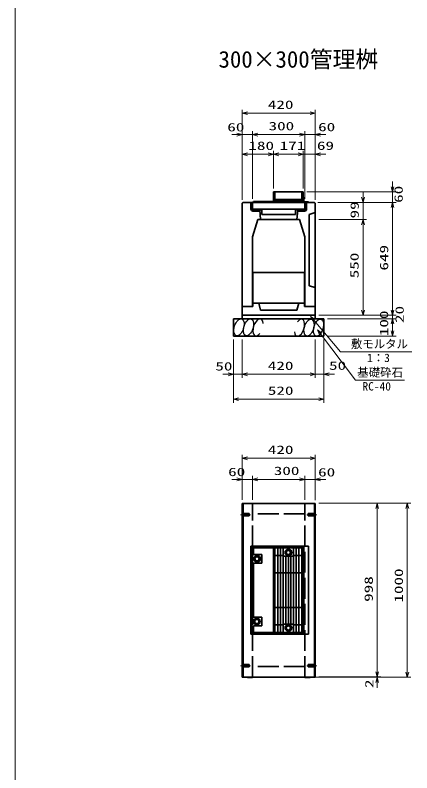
# Model space of a CAD drawing. Units: millimetres on the paper. Extents: x 15 to 1219, y 8 to 859.
# Drawn here: x 15.1 to 129, y 423.1 to 640.8 of the extents above; entities that cross this region are included whole.
import ezdxf
from ezdxf.enums import TextEntityAlignment as Align

# ---------------------------------------------------------------- set-up
doc = ezdxf.new("R2010")
doc.units = ezdxf.units.MM
doc.linetypes.add('DASHED', pattern=[7.5, 6, -1.5])
doc.linetypes.add('USER2', pattern=[18.5, 12, -1.5, 3.5, -1.5])
for name, color, linetype, lineweight in [('D-BMK（構造物基準線）', 2, 'USER2', 18), ('D-STR-DIM（寸法）', 7, 'Continuous', 13), ('D-STR-HTXT(均しCON-旗)', 7, 'Continuous', 13), ('D-STR-HTXT(基礎砕石-旗)', 7, 'Continuous', 13), ('D-STR-STRF(グリ)', 7, 'Continuous', 25), ('D-STR（構造物）', 1, 'Continuous', 35)]:
    doc.layers.add(name, color=color, linetype=linetype, lineweight=lineweight)
doc.layers.add('D-STR-TXT(文字)', color=7, linetype='Continuous')
doc.styles.add('ＭＳ ゴシック', font='')
doc.styles.get('ＭＳ ゴシック').set_extended_font_data('MS Gothic')

# ---------------------------------------------------------------- blocks, each defined once
blk = doc.blocks.new('_Open30')
at = {"color": 7, "linetype": 'Continuous', "lineweight": 13}
for p, q in [((-1, 0.2679), (0, 0)), ((0, 0), (-1, -0.2679)), ((0, 0), (-1, 0))]:
    blk.add_line(p, q, dxfattribs=at)

msp = doc.modelspace()

# ---------------------------------------------------------------- linework, layer by layer
at = {"layer": 'D-BMK（構造物基準線）'}
for p, q in [((79.791, 497.294), (82.641, 497.294)), ((101.715, 497.294), (98.866, 497.294)), ((79.791, 453.894), (82.641, 453.894)), ((101.715, 453.894), (98.866, 453.894))]:
    msp.add_line(p, q, dxfattribs=at)
at = {"layer": 'D-STR-DIM（寸法）', "color": 2}
msp.add_line((15.075, 858.587), (15.075, 15.004), dxfattribs=at)
at = {"layer": 'D-STR-DIM（寸法）'}
for p, q in [((80.253, 605.963), (80.253, 613.654)), ((81.753, 612.654), (99.753, 612.654)), ((101.253, 605.963), (101.253, 613.654)), ((80.253, 595.499), (80.253, 607.507)), ((83.253, 595.744), (83.253, 607.507)), ((83.253, 588.079), (83.253, 607.507)), ((98.253, 588.054), (98.253, 607.507)), ((98.253, 595.744), (98.253, 607.507)), ((101.253, 595.499), (101.253, 607.507)), ((78.753, 606.507), (77.253, 606.507)), ((80.253, 606.507), (83.253, 606.507)), ((84.753, 606.507), (86.253, 606.507)), ((84.753, 606.507), (96.753, 606.507)), ((96.753, 606.507), (95.253, 606.507)), ((98.253, 606.507), (101.253, 606.507)), ((102.753, 606.507), (104.253, 606.507)), ((80.253, 587.808), (80.253, 601.854)), ((89.253, 591.054), (89.253, 601.854)), ((89.253, 591.054), (89.253, 601.854)), ((97.803, 591.054), (97.803, 601.854)), ((97.803, 591.054), (97.803, 601.854)), ((101.253, 587.809), (101.253, 601.854)), ((81.753, 600.854), (87.753, 600.854)), ((90.753, 600.854), (96.303, 600.854)), ((96.303, 600.854), (94.803, 600.854)), ((97.803, 600.854), (101.253, 600.854)), ((102.753, 600.854), (104.253, 600.854)), ((123.456, 591.554), (123.456, 593.054)), ((98.803, 590.054), (124.456, 590.054)), ((114.958, 588.554), (114.958, 590.054)), ((123.456, 587.054), (123.456, 590.054)), ((102.003, 587.054), (115.958, 587.054)), ((103.003, 587.054), (124.456, 587.054)), ((103.003, 587.054), (124.456, 587.054)), ((114.958, 582.104), (114.958, 587.054)), ((123.456, 556.104), (123.456, 585.554)), ((123.456, 585.554), (123.456, 584.054)), ((102.253, 582.104), (115.958, 582.104)), ((102.253, 582.104), (115.958, 582.104)), ((114.958, 556.104), (114.958, 580.604)), ((114.958, 580.604), (114.958, 579.104)), ((123.456, 556.104), (123.456, 557.604)), ((102.253, 554.604), (124.456, 554.604)), ((102.253, 554.604), (115.958, 554.604)), ((102.253, 554.604), (124.456, 554.604)), ((104.753, 553.604), (124.456, 553.604)), ((104.753, 553.604), (124.456, 553.604)), ((123.456, 553.604), (123.456, 554.604)), ((123.456, 550.104), (123.456, 552.104)), ((123.456, 552.104), (123.456, 550.604)), ((77.753, 547.604), (77.753, 536.637)), ((77.753, 546.604), (77.753, 529.479)), ((80.253, 547.604), (80.253, 536.637)), ((80.253, 547.604), (80.253, 536.637)), ((101.253, 547.604), (101.253, 536.637)), ((101.253, 546.604), (101.253, 536.637)), ((103.753, 547.604), (103.753, 536.637)), ((103.753, 546.604), (103.753, 529.479)), ((104.753, 548.604), (124.456, 548.604)), ((76.253, 537.637), (74.753, 537.637)), ((77.753, 537.637), (80.253, 537.637)), ((81.753, 537.637), (99.753, 537.637)), ((81.753, 537.637), (83.253, 537.637)), ((99.753, 537.637), (98.253, 537.637)), ((101.253, 537.637), (103.753, 537.637)), ((105.253, 537.637), (106.753, 537.637)), ((79.253, 530.479), (102.253, 530.479)), ((80.253, 508.44), (80.253, 514.49)), ((101.253, 508.47), (101.253, 514.49)), ((81.753, 513.49), (99.753, 513.49)), ((78.753, 507.44), (77.253, 507.44)), ((80.253, 501.544), (80.253, 508.44)), ((80.253, 507.44), (83.253, 507.44)), ((83.253, 501.544), (83.253, 508.44)), ((83.253, 501.595), (83.253, 508.44)), ((84.753, 507.44), (96.753, 507.44)), ((84.753, 507.44), (86.253, 507.44)), ((96.753, 507.44), (95.253, 507.44)), ((98.253, 501.544), (98.253, 508.44)), ((98.253, 501.544), (98.253, 508.44)), ((98.253, 507.44), (101.253, 507.44)), ((101.253, 501.513), (101.253, 508.44)), ((102.753, 507.44), (104.253, 507.44)), ((102.253, 500.574), (120.042, 500.574)), ((119.042, 452.174), (119.042, 499.074)), ((120.042, 500.574), (128.682, 500.574)), ((127.682, 452.074), (127.682, 499.074)), ((119.042, 452.174), (119.042, 453.674)), ((101.003, 450.574), (120.042, 450.574)), ((102.253, 450.674), (120.042, 450.674)), ((102.253, 450.674), (120.042, 450.674)), ((117.605, 450.574), (128.682, 450.574)), ((119.042, 450.674), (119.042, 450.574)), ((119.042, 449.074), (119.042, 447.574))]:
    msp.add_line(p, q, dxfattribs=at)
at = {"layer": 'D-STR-HTXT(均しCON-旗)'}
msp.add_lwpolyline([(128.98, 544.089), (108.538, 544.089), (100.89, 553.129)], dxfattribs=at)
at = {"layer": 'D-STR-HTXT(基礎砕石-旗)'}
msp.add_lwpolyline([(126.875, 535.907), (112.771, 535.907), (102.767, 549.233)], dxfattribs=at)
at = {"layer": 'D-STR-STRF(グリ)'}
for centre, major_axis in [((79.348, 551.127), (0.79, 2.421)), ((82.069, 551.127), (0.79, 2.421)), ((99.458, 551.046), (-0.771, -2.427)), ((102.179, 551.068), (-0.771, -2.427))]:
    msp.add_ellipse(centre, major_axis=major_axis, ratio=0.5139, dxfattribs=at)
for centre, major_axis in [((84.81, 551.127), (0.79, 2.421)), ((96.717, 551.025), (-0.771, -2.427))]:
    msp.add_ellipse(centre, major_axis=major_axis, ratio=0.5139, start_param=5.3575563, end_param=10.3750652, dxfattribs=at)
at = {"layer": 'D-STR（構造物）'}
for p, q in [((97.803, 590.054), (89.253, 590.054)), ((89.253, 590.054), (89.253, 587.079)), ((89.553, 590.054), (89.553, 587.079)), ((97.403, 590.029), (89.653, 590.029)), ((89.653, 590.029), (89.653, 587.829)), ((97.403, 587.829), (97.403, 590.029)), ((97.503, 590.054), (97.503, 587.079)), ((97.803, 587.079), (97.803, 590.054)), ((97.853, 588.579), (97.803, 588.579)), ((97.953, 587.429), (97.953, 588.479)), ((80.503, 587.054), (80.253, 586.809)), ((80.253, 586.808), (80.253, 553.604)), ((80.503, 587.054), (101.003, 587.054)), ((82.753, 587.054), (82.753, 585.104)), ((83.053, 585.154), (83.053, 587.054)), ((83.253, 587.079), (99.303, 587.079)), ((83.253, 585.079), (83.253, 587.079)), ((89.253, 587.304), (83.478, 587.304)), ((83.478, 587.304), (83.478, 587.079)), ((89.553, 587.379), (97.503, 587.379)), ((89.653, 587.829), (97.403, 587.829)), ((89.803, 587.379), (89.803, 587.829)), ((97.253, 587.379), (97.253, 587.829)), ((99.203, 587.229), (98.153, 587.229)), ((98.253, 587.079), (98.253, 585.079)), ((98.453, 585.154), (98.453, 587.054)), ((98.753, 587.054), (98.753, 585.104)), ((99.303, 587.079), (99.303, 587.129)), ((101.003, 587.054), (101.253, 586.809)), ((101.253, 586.809), (101.253, 553.604)), ((98.253, 585.079), (83.253, 585.079)), ((83.303, 584.554), (85.253, 584.554)), ((85.678, 584.854), (83.353, 584.854)), ((85.253, 584.554), (85.253, 584.854)), ((85.303, 584.854), (85.553, 582.104)), ((85.678, 584.854), (85.678, 585.079)), ((85.928, 583.579), (85.928, 585.079)), ((95.578, 583.579), (85.928, 583.579)), ((95.578, 585.079), (95.578, 583.579)), ((95.828, 584.854), (95.828, 585.079)), ((98.157, 584.854), (95.828, 584.854)), ((96.203, 584.854), (95.953, 582.104)), ((96.253, 584.854), (96.253, 584.554)), ((96.253, 584.554), (98.203, 584.554)), ((98.028, 585.079), (98.028, 584.854)), ((99.503, 583.604), (101.253, 584.104)), ((99.503, 583.604), (99.503, 563.104)), ((83.253, 577.104), (84.753, 582.104)), ((96.753, 582.104), (84.753, 582.104)), ((98.253, 577.104), (96.753, 582.104)), ((83.253, 577.104), (83.253, 557.104)), ((98.253, 577.104), (98.253, 557.104)), ((83.303, 566.854), (83.303, 557.104)), ((83.303, 566.854), (98.203, 566.854)), ((98.203, 566.854), (98.203, 557.104)), ((99.503, 563.104), (101.253, 562.604)), ((83.303, 558.104), (98.203, 558.104)), ((85.503, 556.104), (85.003, 558.104)), ((80.253, 557.104), (83.303, 557.104)), ((80.253, 557.104), (83.253, 557.104)), ((98.203, 557.104), (101.253, 557.104)), ((101.253, 557.104), (98.253, 557.104)), ((77.753, 553.604), (103.753, 553.604)), ((77.753, 553.604), (77.753, 548.604)), ((80.253, 554.604), (101.253, 554.604)), ((103.753, 553.604), (103.753, 548.604)), ((77.753, 548.604), (103.753, 548.604)), ((80.253, 450.644), (80.253, 500.544)), ((101.253, 500.544), (80.253, 500.544)), ((80.503, 450.644), (80.503, 500.544)), ((101.003, 450.644), (101.003, 500.544)), ((101.253, 450.644), (101.253, 500.544)), ((80.253, 497.644), (82.253, 497.644)), ((80.253, 496.944), (82.253, 496.944)), ((82.253, 496.944), (82.253, 497.644)), ((101.253, 497.644), (99.253, 497.644)), ((99.253, 496.944), (99.253, 497.644)), ((101.253, 496.944), (99.253, 496.944)), ((82.753, 488.269), (82.753, 462.919)), ((98.753, 488.269), (82.753, 488.269)), ((83.053, 487.969), (83.053, 463.219)), ((89.253, 487.969), (83.053, 487.969)), ((83.533, 485.844), (83.533, 487.769)), ((89.253, 487.769), (83.533, 487.769)), ((89.253, 488.269), (89.253, 462.919)), ((99.303, 488.269), (89.253, 488.269)), ((89.553, 488.269), (89.553, 462.919)), ((97.503, 487.969), (89.553, 487.969)), ((89.653, 487.769), (89.653, 463.419)), ((97.403, 487.769), (89.653, 487.769)), ((90.528, 487.769), (90.528, 463.419)), ((91.278, 463.419), (91.278, 487.769)), ((92.028, 487.769), (92.028, 463.419)), ((95.028, 487.769), (95.028, 463.419)), ((95.778, 463.419), (95.778, 487.769)), ((96.528, 487.769), (96.528, 463.419)), ((97.403, 463.419), (97.403, 487.769)), ((97.503, 463.219), (97.503, 488.269)), ((97.803, 488.269), (97.803, 462.919)), ((97.953, 462.919), (97.953, 488.269)), ((99.303, 462.919), (99.303, 488.269)), ((85.883, 485.844), (83.533, 485.844)), ((85.883, 483.344), (85.883, 485.844)), ((89.653, 485.594), (92.028, 485.594)), ((92.836, 486.444), (93.182, 487.044)), ((93.182, 485.844), (92.836, 486.444)), ((93.182, 487.044), (93.875, 487.044)), ((93.875, 485.844), (93.182, 485.844)), ((93.875, 487.044), (94.221, 486.444)), ((94.221, 486.444), (93.875, 485.844)), ((95.028, 485.594), (97.403, 485.594)), ((84.177, 485.194), (83.831, 484.594)), ((83.831, 484.594), (84.177, 483.994)), ((84.87, 485.194), (84.177, 485.194)), ((84.177, 483.994), (84.87, 483.994)), ((85.216, 484.594), (84.87, 485.194)), ((84.87, 483.994), (85.216, 484.594)), ((92.028, 485.344), (95.028, 485.344)), ((92.778, 485.344), (92.778, 465.844)), ((93.528, 465.844), (93.528, 485.344)), ((94.278, 485.344), (94.278, 465.844)), ((83.478, 467.844), (83.478, 483.344)), ((83.478, 483.344), (85.883, 483.344)), ((97.403, 480.594), (89.653, 480.594)), ((97.403, 470.594), (89.653, 470.594)), ((85.883, 467.844), (83.478, 467.844)), ((84.122, 467.194), (83.776, 466.594)), ((83.776, 466.594), (84.122, 465.994)), ((84.815, 467.194), (84.122, 467.194)), ((84.122, 465.994), (84.815, 465.994)), ((85.161, 466.594), (84.815, 467.194)), ((84.815, 465.994), (85.161, 466.594)), ((85.883, 465.344), (85.883, 467.844)), ((83.533, 463.419), (83.533, 465.344)), ((83.533, 465.344), (85.883, 465.344)), ((92.028, 465.594), (89.653, 465.594)), ((95.028, 465.844), (92.028, 465.844)), ((93.182, 465.344), (92.836, 464.744)), ((92.836, 464.744), (93.182, 464.144)), ((93.875, 465.344), (93.182, 465.344)), ((93.182, 464.144), (93.875, 464.144)), ((94.221, 464.744), (93.875, 465.344)), ((93.875, 464.144), (94.221, 464.744)), ((97.403, 465.594), (95.028, 465.594)), ((82.753, 462.919), (98.753, 462.919)), ((83.053, 463.219), (89.253, 463.219)), ((83.533, 463.419), (89.253, 463.419)), ((89.253, 462.919), (99.303, 462.919)), ((97.503, 463.219), (89.553, 463.219)), ((89.653, 463.419), (97.403, 463.419)), ((80.253, 454.244), (82.253, 454.244)), ((80.253, 453.544), (82.253, 453.544)), ((82.253, 454.244), (82.253, 453.544)), ((101.253, 454.244), (99.253, 454.244)), ((99.253, 454.244), (99.253, 453.544)), ((101.253, 453.544), (99.253, 453.544)), ((101.253, 450.644), (80.253, 450.644)), ((81.753, 450.544), (81.653, 450.644)), ((83.253, 450.544), (81.753, 450.544)), ((83.253, 450.544), (83.353, 450.644)), ((98.253, 450.544), (98.153, 450.644)), ((98.253, 450.544), (99.753, 450.544)), ((99.753, 450.544), (99.853, 450.644))]:
    msp.add_line(p, q, dxfattribs=at)
at = {"layer": 'D-STR（構造物）', "linetype": 'DASHED'}
for p, q in [((83.253, 450.644), (83.253, 500.544)), ((98.253, 450.644), (98.253, 500.544)), ((98.253, 497.544), (83.353, 497.544)), ((98.253, 453.644), (83.353, 453.644))]:
    msp.add_line(p, q, dxfattribs=at)
at = {"layer": 'D-STR（構造物）'}
msp.add_lwpolyline([(85.503, 556.104), (96.003, 556.104), (96.503, 558.104)], dxfattribs=at)
for centre, radius in [((93.528, 486.444), 0.95), ((93.528, 486.444), 0.6), ((84.523, 484.594), 0.95), ((84.523, 484.594), 0.6), ((84.468, 466.594), 0.95), ((84.468, 466.594), 0.6), ((93.528, 464.744), 0.95), ((93.528, 464.744), 0.6)]:
    msp.add_circle(centre, radius, dxfattribs=at)
for centre, radius, start, end in [((97.853, 588.479), 0.1, 0, 90), ((98.153, 587.429), 0.2, 180, 270), ((99.203, 587.129), 0.1, 0, 90), ((83.303, 585.104), 0.55, 180, 270), ((83.353, 585.154), 0.3, 180, 270), ((98.153, 585.154), 0.3, 270.63559, 359.99998), ((98.203, 585.104), 0.55, 269.99995, 359.99995)]:
    msp.add_arc(centre, radius, start, end, dxfattribs=at)

# ---------------------------------------------------------------- block references
at = {"layer": 'D-STR-DIM（寸法）', "xscale": 1.5, "yscale": 1.5}
for p, rotation in [((80.253, 612.654), 180), ((83.253, 606.507), 180), ((83.253, 606.507), 180), ((101.253, 606.507), 180), ((80.253, 600.854), 180), ((89.253, 600.854), 180), ((101.253, 600.854), 180), ((123.456, 590.054), 270), ((114.958, 587.054), 270), ((123.456, 587.054), 90), ((123.456, 587.054), 90), ((114.958, 582.104), 90), ((114.958, 582.104), 90), ((114.958, 554.604), 270), ((123.456, 554.604), 270), ((123.456, 554.604), 270), ((123.456, 553.604), 90), ((123.456, 553.604), 90), ((123.456, 548.604), 270), ((80.253, 537.637), 180), ((80.253, 537.637), 180), ((103.753, 537.637), 180), ((77.753, 530.479), 180), ((80.253, 513.49), 180), ((83.253, 507.44), 180), ((83.253, 507.44), 180), ((101.253, 507.44), 180), ((119.042, 500.574), 90), ((127.682, 500.574), 90), ((119.042, 450.674), 270), ((119.042, 450.674), 270), ((127.682, 450.574), 270), ((119.042, 450.574), 90)]:
    msp.add_blockref('_Open30', p, dxfattribs=dict(at, rotation=rotation))
for p in [(101.253, 612.654), (80.253, 606.507), (98.253, 606.507), (98.253, 606.507), (89.253, 600.854), (97.803, 600.854), (97.803, 600.854), (77.753, 537.637), (101.253, 537.637), (101.253, 537.637), (103.753, 530.479), (101.253, 513.49), (80.253, 507.44), (98.253, 507.44), (98.253, 507.44)]:
    msp.add_blockref('_Open30', p, dxfattribs=at)
at = {"layer": 'D-STR-HTXT(均しCON-旗)', "xscale": 1.5, "yscale": 1.5, "rotation": 130.23516}
msp.add_blockref('_Open30', (99.921, 554.274), dxfattribs=at)
at = {"layer": 'D-STR-HTXT(基礎砕石-旗)', "xscale": 1.5, "yscale": 1.5, "rotation": 126.89552}
msp.add_blockref('_Open30', (101.867, 550.432), dxfattribs=at)

# ---------------------------------------------------------------- texts
at = {"layer": 'D-STR-DIM（寸法）', "style": 'ＭＳ ゴシック', "width": 1.5}
for s, p in [('420', (87.628, 613.191)), ('60', (75.989, 606.721)), ('300', (87.837, 607.044)), ('60', (102.073, 606.768)), ('180', (82.045, 601.391)), ('171', (91.028, 601.391)), ('69', (101.727, 601.411)), ('50', (72.556, 538.004)), ('420', (87.628, 538.174)), ('50', (105.205, 538.211)), ('520', (87.628, 531.017)), ('420', (87.628, 514.028)), ('60', (76.239, 507.659)), ('300', (89.337, 507.978)), ('60', (102.073, 507.564))]:
    msp.add_text(s, height=2.405, dxfattribs=at).set_placement(p, align=Align.BOTTOM_LEFT)
for s, p in [('60', (127.086, 586.911)), ('99', (114.467, 582.425)), ('649', (122.919, 567.449)), ('550', (114.421, 565.229)), ('100', (122.919, 548.604)), ('20', (127.37, 552.385)), ('1000', (127.145, 472.032)), ('998', (118.505, 472.249)), ('2', (118.68, 447.486))]:
    msp.add_text(s, height=2.405, rotation=90, dxfattribs=at).set_placement(p, align=Align.BOTTOM_LEFT)
at = {"layer": 'D-STR-HTXT(均しCON-旗)', "style": 'ＭＳ ゴシック'}
for s, p in [('敷モルタル', (111.48, 544.411)), ('1：3', (116.126, 540.439))]:
    msp.add_text(s, height=2.405, dxfattribs=at).set_placement(p, align=Align.BOTTOM_LEFT)
at = {"layer": 'D-STR-HTXT(基礎砕石-旗)', "style": 'ＭＳ ゴシック'}
for s, p in [('基礎砕石', (113.307, 536.241)), ('RC-40', (114.795, 532.256))]:
    msp.add_text(s, height=2.405, dxfattribs=at).set_placement(p, align=Align.BOTTOM_LEFT)
at = {"layer": 'D-STR-TXT(文字)', "style": 'ＭＳ ゴシック'}
msp.add_text('300×300管理桝', height=4.811, dxfattribs=at).set_placement((73.466, 624.312), align=Align.BOTTOM_LEFT)

doc.saveas('drawing.dxf')
